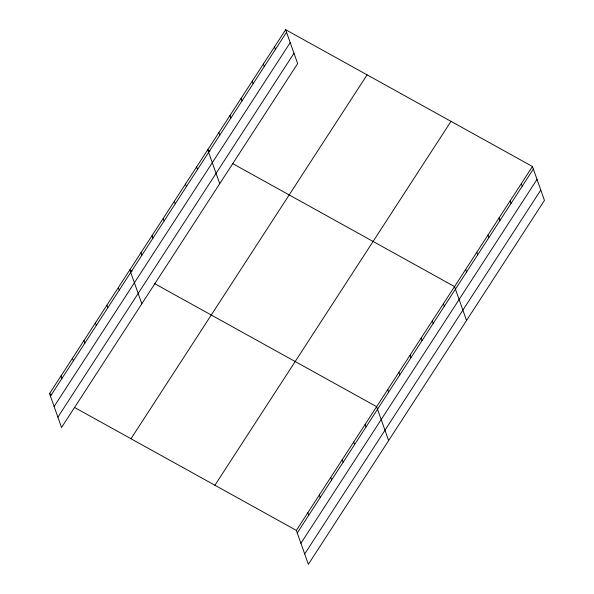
<?xml version="1.0" encoding="UTF-8"?>
<svg xmlns="http://www.w3.org/2000/svg" width="594" height="594" viewBox="0 0 594 594"><rect width="100%" height="100%" fill="white"/><g stroke="black" fill="none" stroke-linecap="round" stroke-linejoin="round"><path stroke-width="0.89" d="M285.64 29.7L297.646 63.603L61.553 427.502L49.547 393.599L285.64 29.7L532.447 166.498L544.453 200.401L308.36 564.3L296.354 530.397L74.369 407.358M50.453 396.153L286.546 32.254M54.121 406.496L290.206 42.605M57.893 417.159L293.985 53.26M130.992 438.743L367.085 74.844M214.909 485.253L451.002 121.354M296.354 530.397L532.447 166.498M297.26 532.952L533.353 169.052M300.92 543.295L537.013 179.403M304.7 553.957L540.785 190.058M210.053 151.076L207.729 149.785L219.735 183.695M232.551 163.543L454.536 286.583L466.542 320.493M132.15 271.161L129.819 269.869L141.825 303.779M154.64 283.628L376.626 406.667L388.632 440.577M49.547 393.599L51.878 394.884M521.317 183.65L522.223 186.212M510.187 200.809L511.092 203.363M499.057 217.961L499.962 220.523M487.926 235.12L488.832 237.674M476.796 252.272L477.702 254.833M465.666 269.431L466.572 271.985M443.406 303.742L444.312 306.296M432.276 320.894L433.182 323.448M421.146 338.045L422.052 340.607M410.016 355.205L410.922 357.759M398.886 372.356L399.792 374.918M274.51 46.852L275.416 49.413M387.756 389.516L388.662 392.07M263.38 64.011L264.285 66.565M252.25 81.163L253.155 83.724M365.154 424.346L366.06 426.9M241.119 98.322L242.025 100.876M353.69 442.018L354.596 444.579M229.989 115.474L230.895 118.035M342.226 459.697L343.132 462.251M218.859 132.633L219.765 135.187M330.754 477.368L331.66 479.93M319.29 495.047L320.196 497.601M196.599 166.944L197.505 169.498M307.818 512.719L308.724 515.273M185.469 184.095L186.375 186.657M174.339 201.255L175.245 203.809M163.209 218.406L164.115 220.961M152.079 235.558L152.985 238.12M140.949 252.717L141.855 255.272M118.355 287.548L119.26 290.102M106.883 305.219L107.789 307.781M95.419 322.898L96.325 325.453M83.954 340.57L84.853 343.132M72.483 358.249L73.389 360.803M61.019 375.92L61.925 378.482"/></g></svg>
